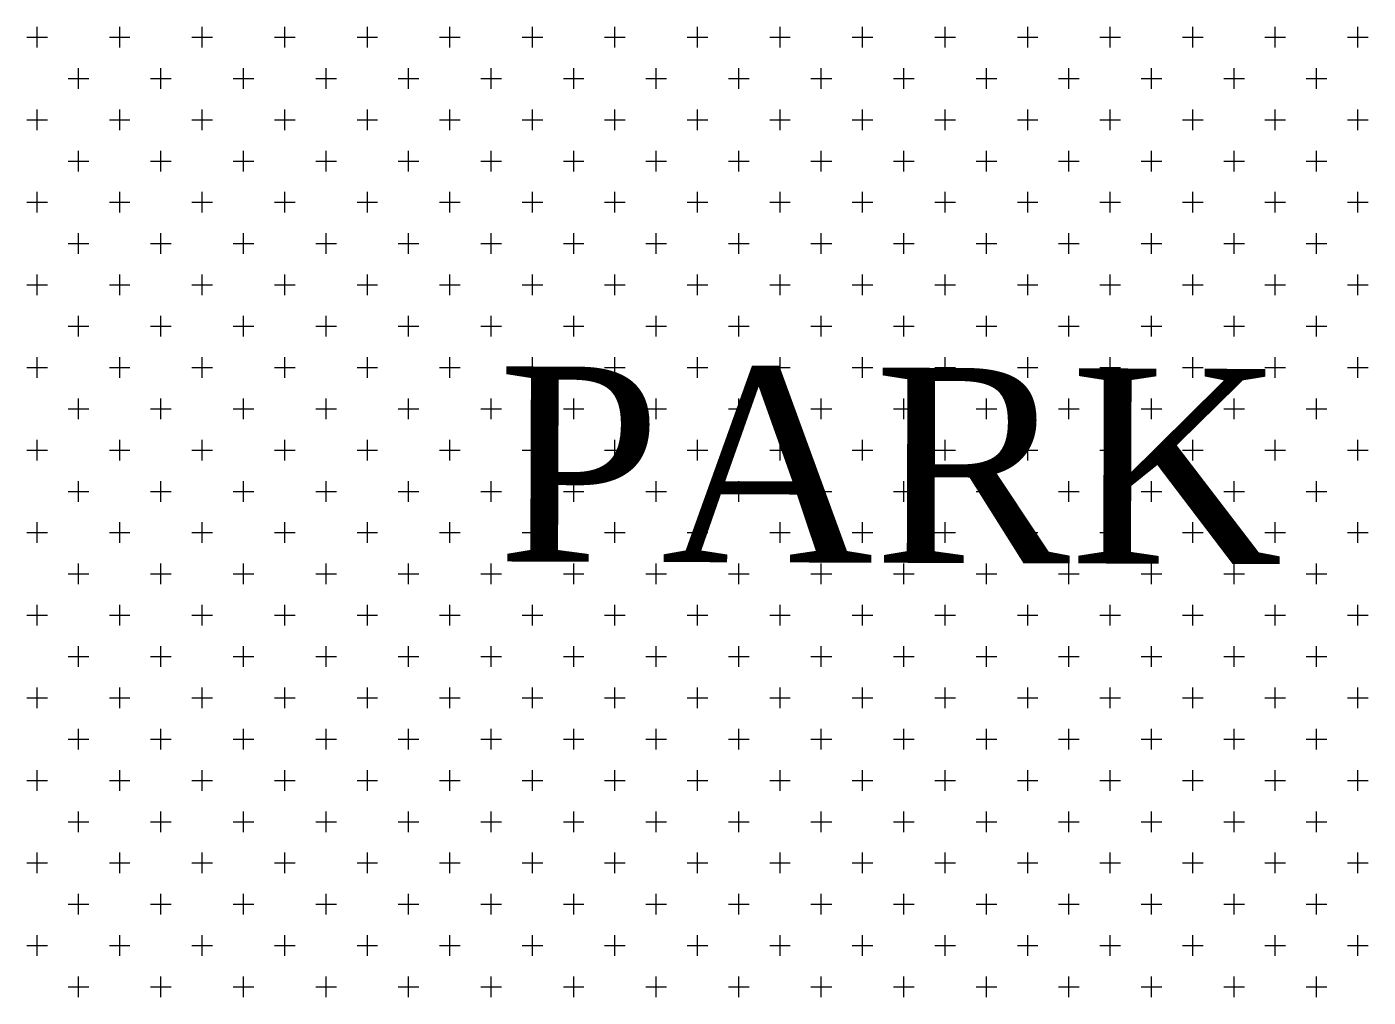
# Model space of a CAD drawing. Header units: metres. Extents: x 476631 to 477421, y 4483749 to 4484052.
# Drawn here: x 477189.8 to 477210.44, y 4483826.92 to 4483841.84 of the extents above; entities that cross this region are included whole.
import ezdxf

# ---------------------------------------------------------------- set-up
doc = ezdxf.new("R2010")
doc.units = ezdxf.units.M
doc.layers.add('PL_PARK', color=97, linetype='Continuous', lineweight=0)
doc.layers.add('SM_SEMBOL', color=18, linetype='Continuous', lineweight=0)
doc.styles.get("Standard").update_dxf_attribs({"font": 'TimesNewRoman.ttf'})

msp = doc.modelspace()

# ---------------------------------------------------------------- linework, layer by layer
at = {"layer": 'PL_PARK', "color": 3, "linetype": 'Continuous'}
for p, q in [((477189.959, 4483841.521), (477189.959, 4483841.839)), ((477191.229, 4483841.521), (477191.229, 4483841.839)), ((477192.499, 4483841.521), (477192.499, 4483841.839)), ((477193.769, 4483841.521), (477193.769, 4483841.839)), ((477195.039, 4483841.521), (477195.039, 4483841.839)), ((477196.309, 4483841.521), (477196.309, 4483841.839)), ((477197.579, 4483841.521), (477197.579, 4483841.839)), ((477198.849, 4483841.521), (477198.849, 4483841.839)), ((477200.119, 4483841.521), (477200.119, 4483841.839)), ((477201.389, 4483841.521), (477201.389, 4483841.839)), ((477202.659, 4483841.521), (477202.659, 4483841.839)), ((477203.929, 4483841.521), (477203.929, 4483841.839)), ((477205.199, 4483841.521), (477205.199, 4483841.839)), ((477206.469, 4483841.521), (477206.469, 4483841.839)), ((477207.739, 4483841.521), (477207.739, 4483841.839)), ((477209.009, 4483841.521), (477209.009, 4483841.839)), ((477210.279, 4483841.521), (477210.279, 4483841.839)), ((477189.8, 4483841.68), (477190.117, 4483841.68)), ((477191.07, 4483841.68), (477191.387, 4483841.68)), ((477192.34, 4483841.68), (477192.657, 4483841.68)), ((477193.61, 4483841.68), (477193.927, 4483841.68)), ((477194.88, 4483841.68), (477195.197, 4483841.68)), ((477196.15, 4483841.68), (477196.467, 4483841.68)), ((477197.42, 4483841.68), (477197.737, 4483841.68)), ((477198.69, 4483841.68), (477199.007, 4483841.68)), ((477199.96, 4483841.68), (477200.277, 4483841.68)), ((477201.23, 4483841.68), (477201.547, 4483841.68)), ((477202.5, 4483841.68), (477202.817, 4483841.68)), ((477203.77, 4483841.68), (477204.087, 4483841.68)), ((477205.04, 4483841.68), (477205.357, 4483841.68)), ((477206.31, 4483841.68), (477206.627, 4483841.68)), ((477207.58, 4483841.68), (477207.898, 4483841.68)), ((477208.85, 4483841.68), (477209.167, 4483841.68)), ((477210.12, 4483841.68), (477210.438, 4483841.68)), ((477190.594, 4483840.886), (477190.594, 4483841.204)), ((477191.864, 4483840.886), (477191.864, 4483841.204)), ((477193.134, 4483840.886), (477193.134, 4483841.204)), ((477194.404, 4483840.886), (477194.404, 4483841.204)), ((477195.674, 4483840.886), (477195.674, 4483841.204)), ((477196.944, 4483840.886), (477196.944, 4483841.204)), ((477198.214, 4483840.886), (477198.214, 4483841.204)), ((477199.484, 4483840.886), (477199.484, 4483841.204)), ((477200.754, 4483840.886), (477200.754, 4483841.204)), ((477202.024, 4483840.886), (477202.024, 4483841.204)), ((477203.294, 4483840.886), (477203.294, 4483841.204)), ((477204.564, 4483840.886), (477204.564, 4483841.204)), ((477205.834, 4483840.886), (477205.834, 4483841.204)), ((477207.104, 4483840.886), (477207.104, 4483841.204)), ((477208.374, 4483840.886), (477208.374, 4483841.204)), ((477209.644, 4483840.886), (477209.644, 4483841.204)), ((477190.435, 4483841.045), (477190.752, 4483841.045)), ((477191.705, 4483841.045), (477192.022, 4483841.045)), ((477192.975, 4483841.045), (477193.292, 4483841.045)), ((477194.245, 4483841.045), (477194.562, 4483841.045)), ((477195.515, 4483841.045), (477195.833, 4483841.045)), ((477196.785, 4483841.045), (477197.102, 4483841.045)), ((477198.055, 4483841.045), (477198.372, 4483841.045)), ((477199.325, 4483841.045), (477199.643, 4483841.045)), ((477200.595, 4483841.045), (477200.912, 4483841.045)), ((477201.865, 4483841.045), (477202.183, 4483841.045)), ((477203.135, 4483841.045), (477203.453, 4483841.045)), ((477204.405, 4483841.045), (477204.723, 4483841.045)), ((477205.675, 4483841.045), (477205.993, 4483841.045)), ((477206.945, 4483841.045), (477207.263, 4483841.045)), ((477208.215, 4483841.045), (477208.533, 4483841.045)), ((477209.485, 4483841.045), (477209.803, 4483841.045)), ((477189.959, 4483840.251), (477189.959, 4483840.569)), ((477191.229, 4483840.251), (477191.229, 4483840.569)), ((477192.499, 4483840.251), (477192.499, 4483840.569)), ((477193.769, 4483840.251), (477193.769, 4483840.569)), ((477195.039, 4483840.251), (477195.039, 4483840.569)), ((477196.309, 4483840.251), (477196.309, 4483840.569)), ((477197.579, 4483840.251), (477197.579, 4483840.569)), ((477198.849, 4483840.251), (477198.849, 4483840.569)), ((477200.119, 4483840.251), (477200.119, 4483840.569)), ((477201.389, 4483840.251), (477201.389, 4483840.569)), ((477202.659, 4483840.251), (477202.659, 4483840.569)), ((477203.929, 4483840.251), (477203.929, 4483840.569)), ((477205.199, 4483840.251), (477205.199, 4483840.569)), ((477206.469, 4483840.251), (477206.469, 4483840.569)), ((477207.739, 4483840.251), (477207.739, 4483840.569)), ((477209.009, 4483840.251), (477209.009, 4483840.569)), ((477210.279, 4483840.251), (477210.279, 4483840.569)), ((477189.8, 4483840.41), (477190.117, 4483840.41)), ((477191.07, 4483840.41), (477191.387, 4483840.41)), ((477192.34, 4483840.41), (477192.657, 4483840.41)), ((477193.61, 4483840.41), (477193.927, 4483840.41)), ((477194.88, 4483840.41), (477195.197, 4483840.41)), ((477196.15, 4483840.41), (477196.467, 4483840.41)), ((477197.42, 4483840.41), (477197.737, 4483840.41)), ((477198.69, 4483840.41), (477199.007, 4483840.41)), ((477199.96, 4483840.41), (477200.277, 4483840.41)), ((477201.23, 4483840.41), (477201.547, 4483840.41)), ((477202.5, 4483840.41), (477202.817, 4483840.41)), ((477203.77, 4483840.41), (477204.087, 4483840.41)), ((477205.04, 4483840.41), (477205.357, 4483840.41)), ((477206.31, 4483840.41), (477206.627, 4483840.41)), ((477207.58, 4483840.41), (477207.898, 4483840.41)), ((477208.85, 4483840.41), (477209.167, 4483840.41)), ((477210.12, 4483840.41), (477210.438, 4483840.41)), ((477190.594, 4483839.616), (477190.594, 4483839.934)), ((477191.864, 4483839.616), (477191.864, 4483839.934)), ((477193.134, 4483839.616), (477193.134, 4483839.934)), ((477194.404, 4483839.616), (477194.404, 4483839.934)), ((477195.674, 4483839.616), (477195.674, 4483839.934)), ((477196.944, 4483839.616), (477196.944, 4483839.934)), ((477198.214, 4483839.616), (477198.214, 4483839.934)), ((477199.484, 4483839.616), (477199.484, 4483839.934)), ((477200.754, 4483839.616), (477200.754, 4483839.934)), ((477202.024, 4483839.616), (477202.024, 4483839.934)), ((477203.294, 4483839.616), (477203.294, 4483839.934)), ((477204.564, 4483839.616), (477204.564, 4483839.934)), ((477205.834, 4483839.616), (477205.834, 4483839.934)), ((477207.104, 4483839.616), (477207.104, 4483839.934)), ((477208.374, 4483839.616), (477208.374, 4483839.934)), ((477209.644, 4483839.616), (477209.644, 4483839.934)), ((477190.435, 4483839.775), (477190.752, 4483839.775)), ((477191.705, 4483839.775), (477192.022, 4483839.775)), ((477192.975, 4483839.775), (477193.292, 4483839.775)), ((477194.245, 4483839.775), (477194.562, 4483839.775)), ((477195.515, 4483839.775), (477195.833, 4483839.775)), ((477196.785, 4483839.775), (477197.102, 4483839.775)), ((477198.055, 4483839.775), (477198.372, 4483839.775)), ((477199.325, 4483839.775), (477199.643, 4483839.775)), ((477200.595, 4483839.775), (477200.912, 4483839.775)), ((477201.865, 4483839.775), (477202.183, 4483839.775)), ((477203.135, 4483839.775), (477203.453, 4483839.775)), ((477204.405, 4483839.775), (477204.723, 4483839.775)), ((477205.675, 4483839.775), (477205.993, 4483839.775)), ((477206.945, 4483839.775), (477207.263, 4483839.775)), ((477208.215, 4483839.775), (477208.533, 4483839.775)), ((477209.485, 4483839.775), (477209.803, 4483839.775)), ((477189.959, 4483838.981), (477189.959, 4483839.299)), ((477191.229, 4483838.981), (477191.229, 4483839.299)), ((477192.499, 4483838.981), (477192.499, 4483839.299)), ((477193.769, 4483838.981), (477193.769, 4483839.299)), ((477195.039, 4483838.981), (477195.039, 4483839.299)), ((477196.309, 4483838.981), (477196.309, 4483839.299)), ((477197.579, 4483838.981), (477197.579, 4483839.299)), ((477198.849, 4483838.981), (477198.849, 4483839.299)), ((477200.119, 4483838.981), (477200.119, 4483839.299)), ((477201.389, 4483838.981), (477201.389, 4483839.299)), ((477202.659, 4483838.981), (477202.659, 4483839.299)), ((477203.929, 4483838.981), (477203.929, 4483839.299)), ((477205.199, 4483838.981), (477205.199, 4483839.299)), ((477206.469, 4483838.981), (477206.469, 4483839.299)), ((477207.739, 4483838.981), (477207.739, 4483839.299)), ((477209.009, 4483838.981), (477209.009, 4483839.299)), ((477210.279, 4483838.981), (477210.279, 4483839.299)), ((477189.8, 4483839.14), (477190.117, 4483839.14)), ((477191.07, 4483839.14), (477191.387, 4483839.14)), ((477192.34, 4483839.14), (477192.657, 4483839.14)), ((477193.61, 4483839.14), (477193.927, 4483839.14)), ((477194.88, 4483839.14), (477195.197, 4483839.14)), ((477196.15, 4483839.14), (477196.467, 4483839.14)), ((477197.42, 4483839.14), (477197.737, 4483839.14)), ((477198.69, 4483839.14), (477199.007, 4483839.14)), ((477199.96, 4483839.14), (477200.277, 4483839.14)), ((477201.23, 4483839.14), (477201.547, 4483839.14)), ((477202.5, 4483839.14), (477202.817, 4483839.14)), ((477203.77, 4483839.14), (477204.087, 4483839.14)), ((477205.04, 4483839.14), (477205.357, 4483839.14)), ((477206.31, 4483839.14), (477206.627, 4483839.14)), ((477207.58, 4483839.14), (477207.898, 4483839.14)), ((477208.85, 4483839.14), (477209.167, 4483839.14)), ((477210.12, 4483839.14), (477210.438, 4483839.14)), ((477190.594, 4483838.346), (477190.594, 4483838.664)), ((477191.864, 4483838.346), (477191.864, 4483838.664)), ((477193.134, 4483838.346), (477193.134, 4483838.664)), ((477194.404, 4483838.346), (477194.404, 4483838.664)), ((477195.674, 4483838.346), (477195.674, 4483838.664)), ((477196.944, 4483838.346), (477196.944, 4483838.664)), ((477198.214, 4483838.346), (477198.214, 4483838.664)), ((477199.484, 4483838.346), (477199.484, 4483838.664)), ((477200.754, 4483838.346), (477200.754, 4483838.664)), ((477202.024, 4483838.346), (477202.024, 4483838.664)), ((477203.294, 4483838.346), (477203.294, 4483838.664)), ((477204.564, 4483838.346), (477204.564, 4483838.664)), ((477205.834, 4483838.346), (477205.834, 4483838.664)), ((477207.104, 4483838.346), (477207.104, 4483838.664)), ((477208.374, 4483838.346), (477208.374, 4483838.664)), ((477209.644, 4483838.346), (477209.644, 4483838.664)), ((477190.435, 4483838.505), (477190.752, 4483838.505)), ((477191.705, 4483838.505), (477192.022, 4483838.505)), ((477192.975, 4483838.505), (477193.292, 4483838.505)), ((477194.245, 4483838.505), (477194.562, 4483838.505)), ((477195.515, 4483838.505), (477195.833, 4483838.505)), ((477196.785, 4483838.505), (477197.102, 4483838.505)), ((477198.055, 4483838.505), (477198.372, 4483838.505)), ((477199.325, 4483838.505), (477199.643, 4483838.505)), ((477200.595, 4483838.505), (477200.912, 4483838.505)), ((477201.865, 4483838.505), (477202.183, 4483838.505)), ((477203.135, 4483838.505), (477203.453, 4483838.505)), ((477204.405, 4483838.505), (477204.723, 4483838.505)), ((477205.675, 4483838.505), (477205.993, 4483838.505)), ((477206.945, 4483838.505), (477207.263, 4483838.505)), ((477208.215, 4483838.505), (477208.533, 4483838.505)), ((477209.485, 4483838.505), (477209.803, 4483838.505)), ((477189.959, 4483837.711), (477189.959, 4483838.029)), ((477191.229, 4483837.711), (477191.229, 4483838.029)), ((477192.499, 4483837.711), (477192.499, 4483838.029)), ((477193.769, 4483837.711), (477193.769, 4483838.029)), ((477195.039, 4483837.711), (477195.039, 4483838.029)), ((477196.309, 4483837.711), (477196.309, 4483838.029)), ((477197.579, 4483837.711), (477197.579, 4483838.029)), ((477198.849, 4483837.711), (477198.849, 4483838.029)), ((477200.119, 4483837.711), (477200.119, 4483838.029)), ((477201.389, 4483837.711), (477201.389, 4483838.029)), ((477202.659, 4483837.711), (477202.659, 4483838.029)), ((477203.929, 4483837.711), (477203.929, 4483838.029)), ((477205.199, 4483837.711), (477205.199, 4483838.029)), ((477206.469, 4483837.711), (477206.469, 4483838.029)), ((477207.739, 4483837.711), (477207.739, 4483838.029)), ((477209.009, 4483837.711), (477209.009, 4483838.029)), ((477210.279, 4483837.711), (477210.279, 4483838.029)), ((477189.8, 4483837.87), (477190.117, 4483837.87)), ((477191.07, 4483837.87), (477191.387, 4483837.87)), ((477192.34, 4483837.87), (477192.657, 4483837.87)), ((477193.61, 4483837.87), (477193.927, 4483837.87)), ((477194.88, 4483837.87), (477195.197, 4483837.87)), ((477196.15, 4483837.87), (477196.467, 4483837.87)), ((477197.42, 4483837.87), (477197.737, 4483837.87)), ((477198.69, 4483837.87), (477199.007, 4483837.87)), ((477199.96, 4483837.87), (477200.277, 4483837.87)), ((477201.23, 4483837.87), (477201.547, 4483837.87)), ((477202.5, 4483837.87), (477202.817, 4483837.87)), ((477203.77, 4483837.87), (477204.087, 4483837.87)), ((477205.04, 4483837.87), (477205.357, 4483837.87)), ((477206.31, 4483837.87), (477206.627, 4483837.87)), ((477207.58, 4483837.87), (477207.898, 4483837.87)), ((477208.85, 4483837.87), (477209.167, 4483837.87)), ((477210.12, 4483837.87), (477210.438, 4483837.87)), ((477190.435, 4483837.235), (477190.752, 4483837.235)), ((477190.594, 4483837.076), (477190.594, 4483837.394)), ((477191.705, 4483837.235), (477192.022, 4483837.235)), ((477191.864, 4483837.076), (477191.864, 4483837.394)), ((477192.975, 4483837.235), (477193.292, 4483837.235)), ((477193.134, 4483837.076), (477193.134, 4483837.394)), ((477194.245, 4483837.235), (477194.562, 4483837.235)), ((477194.404, 4483837.076), (477194.404, 4483837.394)), ((477195.515, 4483837.235), (477195.833, 4483837.235)), ((477195.674, 4483837.076), (477195.674, 4483837.394)), ((477196.785, 4483837.235), (477197.102, 4483837.235)), ((477196.944, 4483837.076), (477196.944, 4483837.394)), ((477198.055, 4483837.235), (477198.372, 4483837.235)), ((477198.214, 4483837.076), (477198.214, 4483837.394)), ((477199.325, 4483837.235), (477199.643, 4483837.235)), ((477199.484, 4483837.076), (477199.484, 4483837.394)), ((477200.595, 4483837.235), (477200.912, 4483837.235)), ((477200.754, 4483837.076), (477200.754, 4483837.394)), ((477201.865, 4483837.235), (477202.183, 4483837.235)), ((477202.024, 4483837.076), (477202.024, 4483837.394)), ((477203.135, 4483837.235), (477203.453, 4483837.235)), ((477203.294, 4483837.076), (477203.294, 4483837.394)), ((477204.405, 4483837.235), (477204.723, 4483837.235)), ((477204.564, 4483837.076), (477204.564, 4483837.394)), ((477205.675, 4483837.235), (477205.993, 4483837.235)), ((477205.834, 4483837.076), (477205.834, 4483837.394)), ((477206.945, 4483837.235), (477207.263, 4483837.235)), ((477207.104, 4483837.076), (477207.104, 4483837.394)), ((477208.215, 4483837.235), (477208.533, 4483837.235)), ((477208.374, 4483837.076), (477208.374, 4483837.394)), ((477209.485, 4483837.235), (477209.803, 4483837.235)), ((477209.644, 4483837.076), (477209.644, 4483837.394)), ((477189.8, 4483836.6), (477190.117, 4483836.6)), ((477189.959, 4483836.441), (477189.959, 4483836.759)), ((477191.07, 4483836.6), (477191.387, 4483836.6)), ((477191.229, 4483836.441), (477191.229, 4483836.759)), ((477192.34, 4483836.6), (477192.657, 4483836.6)), ((477192.499, 4483836.441), (477192.499, 4483836.759)), ((477193.61, 4483836.6), (477193.927, 4483836.6)), ((477193.769, 4483836.441), (477193.769, 4483836.759)), ((477194.88, 4483836.6), (477195.197, 4483836.6)), ((477195.039, 4483836.441), (477195.039, 4483836.759)), ((477196.15, 4483836.6), (477196.467, 4483836.6)), ((477196.309, 4483836.441), (477196.309, 4483836.759)), ((477197.42, 4483836.6), (477197.737, 4483836.6)), ((477197.579, 4483836.441), (477197.579, 4483836.759)), ((477198.69, 4483836.6), (477199.007, 4483836.6)), ((477198.849, 4483836.441), (477198.849, 4483836.759)), ((477199.96, 4483836.6), (477200.277, 4483836.6)), ((477200.119, 4483836.441), (477200.119, 4483836.759)), ((477201.23, 4483836.6), (477201.547, 4483836.6)), ((477201.389, 4483836.441), (477201.389, 4483836.759)), ((477202.5, 4483836.6), (477202.817, 4483836.6)), ((477202.659, 4483836.441), (477202.659, 4483836.759)), ((477203.77, 4483836.6), (477204.087, 4483836.6)), ((477203.929, 4483836.441), (477203.929, 4483836.759)), ((477205.04, 4483836.6), (477205.357, 4483836.6)), ((477205.199, 4483836.441), (477205.199, 4483836.759)), ((477206.31, 4483836.6), (477206.627, 4483836.6)), ((477206.469, 4483836.441), (477206.469, 4483836.759)), ((477207.58, 4483836.6), (477207.898, 4483836.6)), ((477207.739, 4483836.441), (477207.739, 4483836.759)), ((477208.85, 4483836.6), (477209.167, 4483836.6)), ((477209.009, 4483836.441), (477209.009, 4483836.759)), ((477210.12, 4483836.6), (477210.438, 4483836.6)), ((477210.279, 4483836.441), (477210.279, 4483836.759)), ((477190.435, 4483835.965), (477190.752, 4483835.965)), ((477190.594, 4483835.806), (477190.594, 4483836.124)), ((477191.705, 4483835.965), (477192.022, 4483835.965)), ((477191.864, 4483835.806), (477191.864, 4483836.124)), ((477192.975, 4483835.965), (477193.292, 4483835.965)), ((477193.134, 4483835.806), (477193.134, 4483836.124)), ((477194.245, 4483835.965), (477194.562, 4483835.965)), ((477194.404, 4483835.806), (477194.404, 4483836.124)), ((477195.515, 4483835.965), (477195.833, 4483835.965)), ((477195.674, 4483835.806), (477195.674, 4483836.124)), ((477196.785, 4483835.965), (477197.102, 4483835.965)), ((477196.944, 4483835.806), (477196.944, 4483836.124)), ((477198.055, 4483835.965), (477198.372, 4483835.965)), ((477198.214, 4483835.806), (477198.214, 4483836.124)), ((477199.325, 4483835.965), (477199.643, 4483835.965)), ((477199.484, 4483835.806), (477199.484, 4483836.124)), ((477200.595, 4483835.965), (477200.912, 4483835.965)), ((477200.754, 4483835.806), (477200.754, 4483836.124)), ((477201.865, 4483835.965), (477202.183, 4483835.965)), ((477202.024, 4483835.806), (477202.024, 4483836.124)), ((477203.135, 4483835.965), (477203.453, 4483835.965)), ((477203.294, 4483835.806), (477203.294, 4483836.124)), ((477204.405, 4483835.965), (477204.723, 4483835.965)), ((477204.564, 4483835.806), (477204.564, 4483836.124)), ((477205.675, 4483835.965), (477205.993, 4483835.965)), ((477205.834, 4483835.806), (477205.834, 4483836.124)), ((477206.945, 4483835.965), (477207.263, 4483835.965)), ((477207.104, 4483835.806), (477207.104, 4483836.124)), ((477208.215, 4483835.965), (477208.533, 4483835.965)), ((477208.374, 4483835.806), (477208.374, 4483836.124)), ((477209.485, 4483835.965), (477209.803, 4483835.965)), ((477209.644, 4483835.806), (477209.644, 4483836.124)), ((477189.959, 4483835.171), (477189.959, 4483835.489)), ((477191.229, 4483835.171), (477191.229, 4483835.489)), ((477192.499, 4483835.171), (477192.499, 4483835.489)), ((477193.769, 4483835.171), (477193.769, 4483835.489)), ((477195.039, 4483835.171), (477195.039, 4483835.489)), ((477196.309, 4483835.171), (477196.309, 4483835.489)), ((477197.579, 4483835.171), (477197.579, 4483835.489)), ((477198.849, 4483835.171), (477198.849, 4483835.489)), ((477200.119, 4483835.171), (477200.119, 4483835.489)), ((477201.389, 4483835.171), (477201.389, 4483835.489)), ((477202.659, 4483835.171), (477202.659, 4483835.489)), ((477203.929, 4483835.171), (477203.929, 4483835.489)), ((477205.199, 4483835.171), (477205.199, 4483835.489)), ((477206.469, 4483835.171), (477206.469, 4483835.489)), ((477207.739, 4483835.171), (477207.739, 4483835.489)), ((477209.009, 4483835.171), (477209.009, 4483835.489)), ((477210.279, 4483835.171), (477210.279, 4483835.489)), ((477189.8, 4483835.33), (477190.117, 4483835.33)), ((477191.07, 4483835.33), (477191.387, 4483835.33)), ((477192.34, 4483835.33), (477192.657, 4483835.33)), ((477193.61, 4483835.33), (477193.927, 4483835.33)), ((477194.88, 4483835.33), (477195.197, 4483835.33)), ((477196.15, 4483835.33), (477196.467, 4483835.33)), ((477197.42, 4483835.33), (477197.737, 4483835.33)), ((477198.69, 4483835.33), (477199.007, 4483835.33)), ((477199.96, 4483835.33), (477200.277, 4483835.33)), ((477201.23, 4483835.33), (477201.547, 4483835.33)), ((477202.5, 4483835.33), (477202.817, 4483835.33)), ((477203.77, 4483835.33), (477204.087, 4483835.33)), ((477205.04, 4483835.33), (477205.357, 4483835.33)), ((477206.31, 4483835.33), (477206.627, 4483835.33)), ((477207.58, 4483835.33), (477207.898, 4483835.33)), ((477208.85, 4483835.33), (477209.167, 4483835.33)), ((477210.12, 4483835.33), (477210.438, 4483835.33)), ((477190.594, 4483834.536), (477190.594, 4483834.854)), ((477191.864, 4483834.536), (477191.864, 4483834.854)), ((477193.134, 4483834.536), (477193.134, 4483834.854)), ((477194.404, 4483834.536), (477194.404, 4483834.854)), ((477195.674, 4483834.536), (477195.674, 4483834.854)), ((477196.944, 4483834.536), (477196.944, 4483834.854)), ((477198.214, 4483834.536), (477198.214, 4483834.854)), ((477199.484, 4483834.536), (477199.484, 4483834.854)), ((477200.754, 4483834.536), (477200.754, 4483834.854)), ((477202.024, 4483834.536), (477202.024, 4483834.854)), ((477203.294, 4483834.536), (477203.294, 4483834.854)), ((477204.564, 4483834.536), (477204.564, 4483834.854)), ((477205.834, 4483834.536), (477205.834, 4483834.854)), ((477207.104, 4483834.536), (477207.104, 4483834.854)), ((477208.374, 4483834.536), (477208.374, 4483834.854)), ((477209.644, 4483834.536), (477209.644, 4483834.854)), ((477190.435, 4483834.695), (477190.752, 4483834.695)), ((477191.705, 4483834.695), (477192.022, 4483834.695)), ((477192.975, 4483834.695), (477193.292, 4483834.695)), ((477194.245, 4483834.695), (477194.562, 4483834.695)), ((477195.515, 4483834.695), (477195.833, 4483834.695)), ((477196.785, 4483834.695), (477197.102, 4483834.695)), ((477198.055, 4483834.695), (477198.372, 4483834.695)), ((477199.325, 4483834.695), (477199.643, 4483834.695)), ((477200.595, 4483834.695), (477200.912, 4483834.695)), ((477201.865, 4483834.695), (477202.183, 4483834.695)), ((477203.135, 4483834.695), (477203.453, 4483834.695)), ((477204.405, 4483834.695), (477204.723, 4483834.695)), ((477205.675, 4483834.695), (477205.993, 4483834.695)), ((477206.945, 4483834.695), (477207.263, 4483834.695)), ((477208.215, 4483834.695), (477208.533, 4483834.695)), ((477209.485, 4483834.695), (477209.803, 4483834.695)), ((477189.959, 4483833.901), (477189.959, 4483834.219)), ((477191.229, 4483833.901), (477191.229, 4483834.219)), ((477192.499, 4483833.901), (477192.499, 4483834.219)), ((477193.769, 4483833.901), (477193.769, 4483834.219)), ((477195.039, 4483833.901), (477195.039, 4483834.219)), ((477196.309, 4483833.901), (477196.309, 4483834.219)), ((477197.579, 4483833.901), (477197.579, 4483834.219)), ((477198.849, 4483833.901), (477198.849, 4483834.219)), ((477200.119, 4483833.901), (477200.119, 4483834.219)), ((477201.389, 4483833.901), (477201.389, 4483834.219)), ((477202.659, 4483833.901), (477202.659, 4483834.219)), ((477203.929, 4483833.901), (477203.929, 4483834.219)), ((477205.199, 4483833.901), (477205.199, 4483834.219)), ((477206.469, 4483833.901), (477206.469, 4483834.219)), ((477207.739, 4483833.901), (477207.739, 4483834.219)), ((477209.009, 4483833.901), (477209.009, 4483834.219)), ((477210.279, 4483833.901), (477210.279, 4483834.219)), ((477189.8, 4483834.06), (477190.117, 4483834.06)), ((477191.07, 4483834.06), (477191.387, 4483834.06)), ((477192.34, 4483834.06), (477192.657, 4483834.06)), ((477193.61, 4483834.06), (477193.927, 4483834.06)), ((477194.88, 4483834.06), (477195.197, 4483834.06)), ((477196.15, 4483834.06), (477196.467, 4483834.06)), ((477197.42, 4483834.06), (477197.737, 4483834.06)), ((477198.69, 4483834.06), (477199.007, 4483834.06)), ((477199.96, 4483834.06), (477200.277, 4483834.06)), ((477201.23, 4483834.06), (477201.547, 4483834.06)), ((477202.5, 4483834.06), (477202.817, 4483834.06)), ((477203.77, 4483834.06), (477204.087, 4483834.06)), ((477205.04, 4483834.06), (477205.357, 4483834.06)), ((477206.31, 4483834.06), (477206.627, 4483834.06)), ((477207.58, 4483834.06), (477207.898, 4483834.06)), ((477208.85, 4483834.06), (477209.167, 4483834.06)), ((477210.12, 4483834.06), (477210.438, 4483834.06)), ((477190.594, 4483833.266), (477190.594, 4483833.584)), ((477191.864, 4483833.266), (477191.864, 4483833.584)), ((477193.134, 4483833.266), (477193.134, 4483833.584)), ((477194.404, 4483833.266), (477194.404, 4483833.584)), ((477195.674, 4483833.266), (477195.674, 4483833.584)), ((477196.944, 4483833.266), (477196.944, 4483833.584)), ((477198.214, 4483833.266), (477198.214, 4483833.584)), ((477199.484, 4483833.266), (477199.484, 4483833.584)), ((477200.754, 4483833.266), (477200.754, 4483833.584)), ((477202.024, 4483833.266), (477202.024, 4483833.584)), ((477203.294, 4483833.266), (477203.294, 4483833.584)), ((477204.564, 4483833.266), (477204.564, 4483833.584)), ((477205.834, 4483833.266), (477205.834, 4483833.584)), ((477207.104, 4483833.266), (477207.104, 4483833.584)), ((477208.374, 4483833.266), (477208.374, 4483833.584)), ((477209.644, 4483833.266), (477209.644, 4483833.584)), ((477190.435, 4483833.425), (477190.752, 4483833.425)), ((477191.705, 4483833.425), (477192.022, 4483833.425)), ((477192.975, 4483833.425), (477193.292, 4483833.425)), ((477194.245, 4483833.425), (477194.562, 4483833.425)), ((477195.515, 4483833.425), (477195.833, 4483833.425)), ((477196.785, 4483833.425), (477197.102, 4483833.425)), ((477198.055, 4483833.425), (477198.372, 4483833.425)), ((477199.325, 4483833.425), (477199.643, 4483833.425)), ((477200.595, 4483833.425), (477200.912, 4483833.425)), ((477201.865, 4483833.425), (477202.183, 4483833.425)), ((477203.135, 4483833.425), (477203.453, 4483833.425)), ((477204.405, 4483833.425), (477204.723, 4483833.425)), ((477205.675, 4483833.425), (477205.993, 4483833.425)), ((477206.945, 4483833.425), (477207.263, 4483833.425)), ((477208.215, 4483833.425), (477208.533, 4483833.425)), ((477209.485, 4483833.425), (477209.803, 4483833.425)), ((477189.959, 4483832.631), (477189.959, 4483832.949)), ((477191.229, 4483832.631), (477191.229, 4483832.949)), ((477192.499, 4483832.631), (477192.499, 4483832.949)), ((477193.769, 4483832.631), (477193.769, 4483832.949)), ((477195.039, 4483832.631), (477195.039, 4483832.949)), ((477196.309, 4483832.631), (477196.309, 4483832.949)), ((477197.579, 4483832.631), (477197.579, 4483832.949)), ((477198.849, 4483832.631), (477198.849, 4483832.949)), ((477200.119, 4483832.631), (477200.119, 4483832.949)), ((477201.389, 4483832.631), (477201.389, 4483832.949)), ((477202.659, 4483832.631), (477202.659, 4483832.949)), ((477203.929, 4483832.631), (477203.929, 4483832.949)), ((477205.199, 4483832.631), (477205.199, 4483832.949)), ((477206.469, 4483832.631), (477206.469, 4483832.949)), ((477207.739, 4483832.631), (477207.739, 4483832.949)), ((477209.009, 4483832.631), (477209.009, 4483832.949)), ((477210.279, 4483832.631), (477210.279, 4483832.949)), ((477189.8, 4483832.79), (477190.117, 4483832.79)), ((477191.07, 4483832.79), (477191.387, 4483832.79)), ((477192.34, 4483832.79), (477192.657, 4483832.79)), ((477193.61, 4483832.79), (477193.927, 4483832.79)), ((477194.88, 4483832.79), (477195.197, 4483832.79)), ((477196.15, 4483832.79), (477196.467, 4483832.79)), ((477197.42, 4483832.79), (477197.737, 4483832.79)), ((477198.69, 4483832.79), (477199.007, 4483832.79)), ((477199.96, 4483832.79), (477200.277, 4483832.79)), ((477201.23, 4483832.79), (477201.547, 4483832.79)), ((477202.5, 4483832.79), (477202.817, 4483832.79)), ((477203.77, 4483832.79), (477204.087, 4483832.79)), ((477205.04, 4483832.79), (477205.357, 4483832.79)), ((477206.31, 4483832.79), (477206.627, 4483832.79)), ((477207.58, 4483832.79), (477207.898, 4483832.79)), ((477208.85, 4483832.79), (477209.167, 4483832.79)), ((477210.12, 4483832.79), (477210.438, 4483832.79)), ((477190.594, 4483831.996), (477190.594, 4483832.314)), ((477191.864, 4483831.996), (477191.864, 4483832.314)), ((477193.134, 4483831.996), (477193.134, 4483832.314)), ((477194.404, 4483831.996), (477194.404, 4483832.314)), ((477195.674, 4483831.996), (477195.674, 4483832.314)), ((477196.944, 4483831.996), (477196.944, 4483832.314)), ((477198.214, 4483831.996), (477198.214, 4483832.314)), ((477199.484, 4483831.996), (477199.484, 4483832.314)), ((477200.754, 4483831.996), (477200.754, 4483832.314)), ((477202.024, 4483831.996), (477202.024, 4483832.314)), ((477203.294, 4483831.996), (477203.294, 4483832.314)), ((477204.564, 4483831.996), (477204.564, 4483832.314)), ((477205.834, 4483831.996), (477205.834, 4483832.314)), ((477207.104, 4483831.996), (477207.104, 4483832.314)), ((477208.374, 4483831.996), (477208.374, 4483832.314)), ((477209.644, 4483831.996), (477209.644, 4483832.314)), ((477190.435, 4483832.155), (477190.752, 4483832.155)), ((477191.705, 4483832.155), (477192.022, 4483832.155)), ((477192.975, 4483832.155), (477193.292, 4483832.155)), ((477194.245, 4483832.155), (477194.562, 4483832.155)), ((477195.515, 4483832.155), (477195.833, 4483832.155)), ((477196.785, 4483832.155), (477197.102, 4483832.155)), ((477198.055, 4483832.155), (477198.372, 4483832.155)), ((477199.325, 4483832.155), (477199.643, 4483832.155)), ((477200.595, 4483832.155), (477200.912, 4483832.155)), ((477201.865, 4483832.155), (477202.183, 4483832.155)), ((477203.135, 4483832.155), (477203.453, 4483832.155)), ((477204.405, 4483832.155), (477204.723, 4483832.155)), ((477205.675, 4483832.155), (477205.993, 4483832.155)), ((477206.945, 4483832.155), (477207.263, 4483832.155)), ((477208.215, 4483832.155), (477208.533, 4483832.155)), ((477209.485, 4483832.155), (477209.803, 4483832.155)), ((477189.959, 4483831.361), (477189.959, 4483831.679)), ((477191.229, 4483831.361), (477191.229, 4483831.679)), ((477192.499, 4483831.361), (477192.499, 4483831.679)), ((477193.769, 4483831.361), (477193.769, 4483831.679)), ((477195.039, 4483831.361), (477195.039, 4483831.679)), ((477196.309, 4483831.361), (477196.309, 4483831.679)), ((477197.579, 4483831.361), (477197.579, 4483831.679)), ((477198.849, 4483831.361), (477198.849, 4483831.679)), ((477200.119, 4483831.361), (477200.119, 4483831.679)), ((477201.389, 4483831.361), (477201.389, 4483831.679)), ((477202.659, 4483831.361), (477202.659, 4483831.679)), ((477203.929, 4483831.361), (477203.929, 4483831.679)), ((477205.199, 4483831.361), (477205.199, 4483831.679)), ((477206.469, 4483831.361), (477206.469, 4483831.679)), ((477207.739, 4483831.361), (477207.739, 4483831.679)), ((477209.009, 4483831.361), (477209.009, 4483831.679)), ((477210.279, 4483831.361), (477210.279, 4483831.679)), ((477189.8, 4483831.52), (477190.117, 4483831.52)), ((477191.07, 4483831.52), (477191.387, 4483831.52)), ((477192.34, 4483831.52), (477192.657, 4483831.52)), ((477193.61, 4483831.52), (477193.927, 4483831.52)), ((477194.88, 4483831.52), (477195.197, 4483831.52)), ((477196.15, 4483831.52), (477196.467, 4483831.52)), ((477197.42, 4483831.52), (477197.737, 4483831.52)), ((477198.69, 4483831.52), (477199.007, 4483831.52)), ((477199.96, 4483831.52), (477200.277, 4483831.52)), ((477201.23, 4483831.52), (477201.547, 4483831.52)), ((477202.5, 4483831.52), (477202.817, 4483831.52)), ((477203.77, 4483831.52), (477204.087, 4483831.52)), ((477205.04, 4483831.52), (477205.357, 4483831.52)), ((477206.31, 4483831.52), (477206.627, 4483831.52)), ((477207.58, 4483831.52), (477207.898, 4483831.52)), ((477208.85, 4483831.52), (477209.167, 4483831.52)), ((477210.12, 4483831.52), (477210.438, 4483831.52)), ((477190.594, 4483830.726), (477190.594, 4483831.044)), ((477191.864, 4483830.726), (477191.864, 4483831.044)), ((477193.134, 4483830.726), (477193.134, 4483831.044)), ((477194.404, 4483830.726), (477194.404, 4483831.044)), ((477195.674, 4483830.726), (477195.674, 4483831.044)), ((477196.944, 4483830.726), (477196.944, 4483831.044)), ((477198.214, 4483830.726), (477198.214, 4483831.044)), ((477199.484, 4483830.726), (477199.484, 4483831.044)), ((477200.754, 4483830.726), (477200.754, 4483831.044)), ((477202.024, 4483830.726), (477202.024, 4483831.044)), ((477203.294, 4483830.726), (477203.294, 4483831.044)), ((477204.564, 4483830.726), (477204.564, 4483831.044)), ((477205.834, 4483830.726), (477205.834, 4483831.044)), ((477207.104, 4483830.726), (477207.104, 4483831.044)), ((477208.374, 4483830.726), (477208.374, 4483831.044)), ((477209.644, 4483830.726), (477209.644, 4483831.044)), ((477190.435, 4483830.885), (477190.752, 4483830.885)), ((477191.705, 4483830.885), (477192.022, 4483830.885)), ((477192.975, 4483830.885), (477193.292, 4483830.885)), ((477194.245, 4483830.885), (477194.562, 4483830.885)), ((477195.515, 4483830.885), (477195.833, 4483830.885)), ((477196.785, 4483830.885), (477197.102, 4483830.885)), ((477198.055, 4483830.885), (477198.372, 4483830.885)), ((477199.325, 4483830.885), (477199.643, 4483830.885)), ((477200.595, 4483830.885), (477200.912, 4483830.885)), ((477201.865, 4483830.885), (477202.183, 4483830.885)), ((477203.135, 4483830.885), (477203.453, 4483830.885)), ((477204.405, 4483830.885), (477204.723, 4483830.885)), ((477205.675, 4483830.885), (477205.993, 4483830.885)), ((477206.945, 4483830.885), (477207.263, 4483830.885)), ((477208.215, 4483830.885), (477208.533, 4483830.885)), ((477209.485, 4483830.885), (477209.803, 4483830.885)), ((477189.959, 4483830.091), (477189.959, 4483830.409)), ((477191.229, 4483830.091), (477191.229, 4483830.409)), ((477192.499, 4483830.091), (477192.499, 4483830.409)), ((477193.769, 4483830.091), (477193.769, 4483830.409)), ((477195.039, 4483830.091), (477195.039, 4483830.409)), ((477196.309, 4483830.091), (477196.309, 4483830.409)), ((477197.579, 4483830.091), (477197.579, 4483830.409)), ((477198.849, 4483830.091), (477198.849, 4483830.409)), ((477200.119, 4483830.091), (477200.119, 4483830.409)), ((477201.389, 4483830.091), (477201.389, 4483830.409)), ((477202.659, 4483830.091), (477202.659, 4483830.409)), ((477203.929, 4483830.091), (477203.929, 4483830.409)), ((477205.199, 4483830.091), (477205.199, 4483830.409)), ((477206.469, 4483830.091), (477206.469, 4483830.409)), ((477207.739, 4483830.091), (477207.739, 4483830.409)), ((477209.009, 4483830.091), (477209.009, 4483830.409)), ((477210.279, 4483830.091), (477210.279, 4483830.409)), ((477189.8, 4483830.25), (477190.117, 4483830.25)), ((477191.07, 4483830.25), (477191.387, 4483830.25)), ((477192.34, 4483830.25), (477192.657, 4483830.25)), ((477193.61, 4483830.25), (477193.927, 4483830.25)), ((477194.88, 4483830.25), (477195.197, 4483830.25)), ((477196.15, 4483830.25), (477196.467, 4483830.25)), ((477197.42, 4483830.25), (477197.737, 4483830.25)), ((477198.69, 4483830.25), (477199.007, 4483830.25)), ((477199.96, 4483830.25), (477200.277, 4483830.25)), ((477201.23, 4483830.25), (477201.547, 4483830.25)), ((477202.5, 4483830.25), (477202.817, 4483830.25)), ((477203.77, 4483830.25), (477204.087, 4483830.25)), ((477205.04, 4483830.25), (477205.357, 4483830.25)), ((477206.31, 4483830.25), (477206.627, 4483830.25)), ((477207.58, 4483830.25), (477207.898, 4483830.25)), ((477208.85, 4483830.25), (477209.167, 4483830.25)), ((477210.12, 4483830.25), (477210.438, 4483830.25)), ((477190.594, 4483829.456), (477190.594, 4483829.774)), ((477191.864, 4483829.456), (477191.864, 4483829.774)), ((477193.134, 4483829.456), (477193.134, 4483829.774)), ((477194.404, 4483829.456), (477194.404, 4483829.774)), ((477195.674, 4483829.456), (477195.674, 4483829.774)), ((477196.944, 4483829.456), (477196.944, 4483829.774)), ((477198.214, 4483829.456), (477198.214, 4483829.774)), ((477199.484, 4483829.456), (477199.484, 4483829.774)), ((477200.754, 4483829.456), (477200.754, 4483829.774)), ((477202.024, 4483829.456), (477202.024, 4483829.774)), ((477203.294, 4483829.456), (477203.294, 4483829.774)), ((477204.564, 4483829.456), (477204.564, 4483829.774)), ((477205.834, 4483829.456), (477205.834, 4483829.774)), ((477207.104, 4483829.456), (477207.104, 4483829.774)), ((477208.374, 4483829.456), (477208.374, 4483829.774)), ((477209.644, 4483829.456), (477209.644, 4483829.774)), ((477190.435, 4483829.615), (477190.752, 4483829.615)), ((477191.705, 4483829.615), (477192.022, 4483829.615)), ((477192.975, 4483829.615), (477193.292, 4483829.615)), ((477194.245, 4483829.615), (477194.562, 4483829.615)), ((477195.515, 4483829.615), (477195.833, 4483829.615)), ((477196.785, 4483829.615), (477197.102, 4483829.615)), ((477198.055, 4483829.615), (477198.372, 4483829.615)), ((477199.325, 4483829.615), (477199.643, 4483829.615)), ((477200.595, 4483829.615), (477200.912, 4483829.615)), ((477201.865, 4483829.615), (477202.183, 4483829.615)), ((477203.135, 4483829.615), (477203.453, 4483829.615)), ((477204.405, 4483829.615), (477204.723, 4483829.615)), ((477205.675, 4483829.615), (477205.993, 4483829.615)), ((477206.945, 4483829.615), (477207.263, 4483829.615)), ((477208.215, 4483829.615), (477208.533, 4483829.615)), ((477209.485, 4483829.615), (477209.803, 4483829.615)), ((477189.8, 4483828.98), (477190.117, 4483828.98)), ((477189.959, 4483828.821), (477189.959, 4483829.139)), ((477191.07, 4483828.98), (477191.387, 4483828.98)), ((477191.229, 4483828.821), (477191.229, 4483829.139)), ((477192.34, 4483828.98), (477192.657, 4483828.98)), ((477192.499, 4483828.821), (477192.499, 4483829.139)), ((477193.61, 4483828.98), (477193.927, 4483828.98)), ((477193.769, 4483828.821), (477193.769, 4483829.139)), ((477194.88, 4483828.98), (477195.197, 4483828.98)), ((477195.039, 4483828.821), (477195.039, 4483829.139)), ((477196.15, 4483828.98), (477196.467, 4483828.98)), ((477196.309, 4483828.821), (477196.309, 4483829.139)), ((477197.42, 4483828.98), (477197.737, 4483828.98)), ((477197.579, 4483828.821), (477197.579, 4483829.139)), ((477198.69, 4483828.98), (477199.007, 4483828.98)), ((477198.849, 4483828.821), (477198.849, 4483829.139)), ((477199.96, 4483828.98), (477200.277, 4483828.98)), ((477200.119, 4483828.821), (477200.119, 4483829.139)), ((477201.23, 4483828.98), (477201.547, 4483828.98)), ((477201.389, 4483828.821), (477201.389, 4483829.139)), ((477202.5, 4483828.98), (477202.817, 4483828.98)), ((477202.659, 4483828.821), (477202.659, 4483829.139)), ((477203.77, 4483828.98), (477204.087, 4483828.98)), ((477203.929, 4483828.821), (477203.929, 4483829.139)), ((477205.04, 4483828.98), (477205.357, 4483828.98)), ((477205.199, 4483828.821), (477205.199, 4483829.139)), ((477206.31, 4483828.98), (477206.627, 4483828.98)), ((477206.469, 4483828.821), (477206.469, 4483829.139)), ((477207.58, 4483828.98), (477207.898, 4483828.98)), ((477207.739, 4483828.821), (477207.739, 4483829.139)), ((477208.85, 4483828.98), (477209.167, 4483828.98)), ((477209.009, 4483828.821), (477209.009, 4483829.139)), ((477210.12, 4483828.98), (477210.438, 4483828.98)), ((477210.279, 4483828.821), (477210.279, 4483829.139)), ((477190.435, 4483828.345), (477190.752, 4483828.345)), ((477190.594, 4483828.186), (477190.594, 4483828.504)), ((477191.705, 4483828.345), (477192.022, 4483828.345)), ((477191.864, 4483828.186), (477191.864, 4483828.504)), ((477192.975, 4483828.345), (477193.292, 4483828.345)), ((477193.134, 4483828.186), (477193.134, 4483828.504)), ((477194.245, 4483828.345), (477194.562, 4483828.345)), ((477194.404, 4483828.186), (477194.404, 4483828.504)), ((477195.515, 4483828.345), (477195.833, 4483828.345)), ((477195.674, 4483828.186), (477195.674, 4483828.504)), ((477196.785, 4483828.345), (477197.102, 4483828.345)), ((477196.944, 4483828.186), (477196.944, 4483828.504)), ((477198.055, 4483828.345), (477198.372, 4483828.345)), ((477198.214, 4483828.186), (477198.214, 4483828.504)), ((477199.325, 4483828.345), (477199.643, 4483828.345)), ((477199.484, 4483828.186), (477199.484, 4483828.504)), ((477200.595, 4483828.345), (477200.912, 4483828.345)), ((477200.754, 4483828.186), (477200.754, 4483828.504)), ((477201.865, 4483828.345), (477202.183, 4483828.345)), ((477202.024, 4483828.186), (477202.024, 4483828.504)), ((477203.135, 4483828.345), (477203.453, 4483828.345)), ((477203.294, 4483828.186), (477203.294, 4483828.504)), ((477204.405, 4483828.345), (477204.723, 4483828.345)), ((477204.564, 4483828.186), (477204.564, 4483828.504)), ((477205.675, 4483828.345), (477205.993, 4483828.345)), ((477205.834, 4483828.186), (477205.834, 4483828.504)), ((477206.945, 4483828.345), (477207.263, 4483828.345)), ((477207.104, 4483828.186), (477207.104, 4483828.504)), ((477208.215, 4483828.345), (477208.533, 4483828.345)), ((477208.374, 4483828.186), (477208.374, 4483828.504)), ((477209.485, 4483828.345), (477209.803, 4483828.345)), ((477209.644, 4483828.186), (477209.644, 4483828.504)), ((477189.8, 4483827.71), (477190.117, 4483827.71)), ((477189.959, 4483827.551), (477189.959, 4483827.869)), ((477191.07, 4483827.71), (477191.387, 4483827.71)), ((477191.229, 4483827.551), (477191.229, 4483827.869)), ((477192.34, 4483827.71), (477192.657, 4483827.71)), ((477192.499, 4483827.551), (477192.499, 4483827.869)), ((477193.61, 4483827.71), (477193.927, 4483827.71)), ((477193.769, 4483827.551), (477193.769, 4483827.869)), ((477194.88, 4483827.71), (477195.197, 4483827.71)), ((477195.039, 4483827.551), (477195.039, 4483827.869)), ((477196.15, 4483827.71), (477196.467, 4483827.71)), ((477196.309, 4483827.551), (477196.309, 4483827.869)), ((477197.42, 4483827.71), (477197.737, 4483827.71)), ((477197.579, 4483827.551), (477197.579, 4483827.869)), ((477198.69, 4483827.71), (477199.007, 4483827.71)), ((477198.849, 4483827.551), (477198.849, 4483827.869)), ((477199.96, 4483827.71), (477200.277, 4483827.71)), ((477200.119, 4483827.551), (477200.119, 4483827.869)), ((477201.23, 4483827.71), (477201.547, 4483827.71)), ((477201.389, 4483827.551), (477201.389, 4483827.869)), ((477202.5, 4483827.71), (477202.817, 4483827.71)), ((477202.659, 4483827.551), (477202.659, 4483827.869)), ((477203.77, 4483827.71), (477204.087, 4483827.71)), ((477203.929, 4483827.551), (477203.929, 4483827.869)), ((477205.04, 4483827.71), (477205.357, 4483827.71)), ((477205.199, 4483827.551), (477205.199, 4483827.869)), ((477206.31, 4483827.71), (477206.627, 4483827.71)), ((477206.469, 4483827.551), (477206.469, 4483827.869)), ((477207.58, 4483827.71), (477207.898, 4483827.71)), ((477207.739, 4483827.551), (477207.739, 4483827.869)), ((477208.85, 4483827.71), (477209.167, 4483827.71)), ((477209.009, 4483827.551), (477209.009, 4483827.869)), ((477210.12, 4483827.71), (477210.438, 4483827.71)), ((477210.279, 4483827.551), (477210.279, 4483827.869)), ((477190.594, 4483826.916), (477190.594, 4483827.234)), ((477191.864, 4483826.916), (477191.864, 4483827.234)), ((477193.134, 4483826.916), (477193.134, 4483827.234)), ((477194.404, 4483826.916), (477194.404, 4483827.234)), ((477195.674, 4483826.916), (477195.674, 4483827.234)), ((477196.944, 4483826.916), (477196.944, 4483827.234)), ((477198.214, 4483826.916), (477198.214, 4483827.234)), ((477199.484, 4483826.916), (477199.484, 4483827.234)), ((477200.754, 4483826.916), (477200.754, 4483827.234)), ((477202.024, 4483826.916), (477202.024, 4483827.234)), ((477203.294, 4483826.916), (477203.294, 4483827.234)), ((477204.564, 4483826.916), (477204.564, 4483827.234)), ((477205.834, 4483826.916), (477205.834, 4483827.234)), ((477207.104, 4483826.916), (477207.104, 4483827.234)), ((477208.374, 4483826.916), (477208.374, 4483827.234)), ((477209.644, 4483826.916), (477209.644, 4483827.234)), ((477190.435, 4483827.075), (477190.752, 4483827.075)), ((477191.705, 4483827.075), (477192.022, 4483827.075)), ((477192.975, 4483827.075), (477193.292, 4483827.075)), ((477194.245, 4483827.075), (477194.562, 4483827.075)), ((477195.515, 4483827.075), (477195.833, 4483827.075)), ((477196.785, 4483827.075), (477197.102, 4483827.075)), ((477198.055, 4483827.075), (477198.372, 4483827.075)), ((477199.325, 4483827.075), (477199.643, 4483827.075)), ((477200.595, 4483827.075), (477200.912, 4483827.075)), ((477201.865, 4483827.075), (477202.183, 4483827.075)), ((477203.135, 4483827.075), (477203.453, 4483827.075)), ((477204.405, 4483827.075), (477204.723, 4483827.075)), ((477205.675, 4483827.075), (477205.993, 4483827.075)), ((477206.945, 4483827.075), (477207.263, 4483827.075)), ((477208.215, 4483827.075), (477208.533, 4483827.075)), ((477209.485, 4483827.075), (477209.803, 4483827.075))]:
    msp.add_line(p, q, dxfattribs=at)

# ---------------------------------------------------------------- texts
at = {"layer": 'SM_SEMBOL', "lineweight": 0}
msp.add_text('PARK', height=3, rotation=719.8073, dxfattribs=at).set_placement((477197.035, 4483833.617))

doc.saveas('drawing.dxf')
